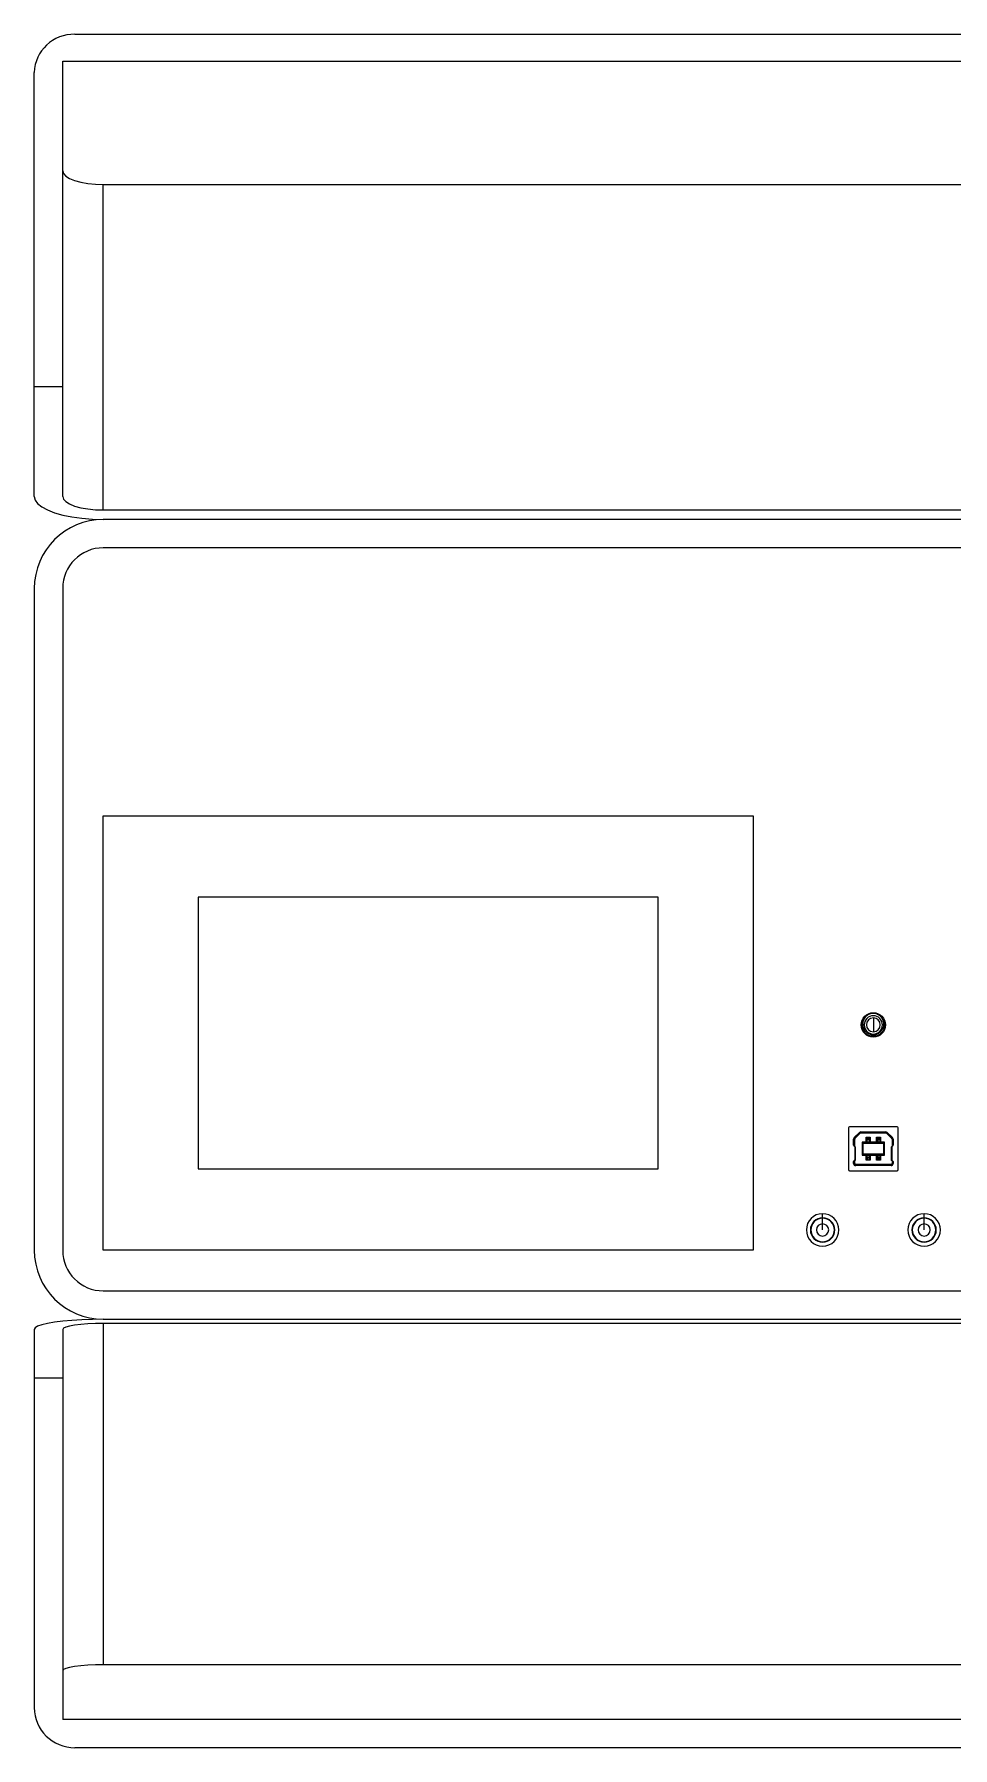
# Model space of a CAD drawing. Header units: millimetres. Extents: x -172 to 278, y -210 to 212.
# Drawn here: x -172.5 to 53.7, y -209.8 to 212.1 of the extents above; entities that cross this region are included whole.
import ezdxf

# ---------------------------------------------------------------- set-up
doc = ezdxf.new("R2010")
doc.units = ezdxf.units.MM

msp = doc.modelspace()

# ---------------------------------------------------------------- linework, layer by layer
at = {"color": 7, "linetype": 'Continuous', "lineweight": 25}
for p, q in [((-162.46, 212.14), (258.54, 212.14)), ((-172.46, 98.31), (-172.46, 202.71)), ((-165.46, 205.54), (261.54, 205.54)), ((-165.46, 98.31), (-165.46, 205.54)), ((-155.46, 175.17), (251.54, 175.17)), ((-155.46, 94.99), (-155.46, 175.17)), ((-172.46, 125.36), (-165.46, 125.36)), ((-155.46, 94.99), (251.54, 94.99)), ((251.54, 92.67), (-155.46, 92.67)), ((251.54, 85.67), (-155.46, 85.67)), ((-172.46, 75.67), (-172.46, -87.33)), ((-165.46, 75.67), (-165.46, -87.33)), ((-155.46, -87.33), (-155.46, 19.67)), ((-155.46, 19.67), (4.54, 19.67)), ((4.54, 19.67), (4.54, -87.33)), ((-18.82, -0.4), (-132.1, -0.4)), ((-132.1, -0.4), (-132.1, -67.27)), ((-18.82, -67.27), (-18.82, -0.4)), ((31.34, -31.83), (31.46, -31.26)), ((34.17, -30.13), (34.17, -33.54)), ((36.88, -31.25), (36.99, -31.83)), ((28.07, -57.18), (28.07, -67.48)), ((40.02, -56.93), (28.32, -56.93)), ((29.46, -59.59), (30.73, -58.33)), ((29.64, -59.77), (30.9, -58.51)), ((31.08, -58.18), (37.25, -58.18)), ((31.08, -58.43), (37.25, -58.43)), ((37.43, -58.51), (38.7, -59.77)), ((37.61, -58.33), (38.87, -59.59)), ((40.27, -67.48), (40.27, -57.18)), ((29.32, -61.48), (29.32, -59.95)), ((29.46, -61.73), (29.52, -61.73)), ((29.57, -61.68), (29.57, -59.95)), ((29.62, -61.82), (29.62, -65.13)), ((29.77, -61.85), (29.76, -61.85)), ((29.77, -65.13), (29.77, -61.85)), ((31.42, -60.78), (31.42, -63.88)), ((36.87, -60.73), (31.47, -60.73)), ((31.67, -63.68), (31.67, -60.98)), ((31.67, -60.98), (36.67, -60.98)), ((32.42, -59.48), (33.42, -59.48)), ((32.42, -60.73), (32.42, -59.48)), ((33.1, -60.17), (32.54, -60.17)), ((32.72, -60.17), (32.72, -59.48)), ((32.77, -59.48), (32.77, -60.17)), ((33.07, -59.48), (33.07, -60.17)), ((33.3, -60.17), (33.1, -60.17)), ((33.12, -59.48), (33.12, -60.17)), ((33.42, -59.48), (33.42, -60.73)), ((34.92, -59.48), (35.92, -59.48)), ((34.92, -60.73), (34.92, -59.48)), ((35.24, -60.17), (35.04, -60.17)), ((35.22, -60.17), (35.22, -59.48)), ((35.8, -60.17), (35.24, -60.17)), ((35.27, -59.48), (35.27, -60.17)), ((35.57, -59.48), (35.57, -60.17)), ((35.62, -59.48), (35.62, -60.17)), ((35.92, -59.48), (35.92, -60.73)), ((36.67, -60.98), (36.67, -63.68)), ((36.92, -63.88), (36.92, -60.78)), ((38.57, -61.83), (38.57, -65.18)), ((38.58, -61.83), (38.57, -61.83)), ((38.72, -61.81), (38.72, -65.2)), ((38.77, -59.95), (38.77, -61.68)), ((38.82, -61.73), (38.86, -61.73)), ((39.02, -59.95), (39.02, -61.48)), ((-132.1, -67.27), (-18.82, -67.27)), ((29.32, -65.98), (29.32, -65.48)), ((29.52, -65.23), (29.48, -65.23)), ((29.57, -65.13), (29.77, -65.13)), ((29.57, -65.18), (29.57, -65.13)), ((29.57, -65.98), (29.57, -65.28)), ((38.52, -66.23), (29.82, -66.23)), ((38.52, -66.48), (29.82, -66.48)), ((31.47, -63.93), (36.87, -63.93)), ((36.67, -63.68), (31.67, -63.68)), ((32.42, -65.18), (32.42, -63.93)), ((33.42, -65.18), (32.42, -65.18)), ((32.54, -64.43), (33.1, -64.43)), ((32.72, -65.18), (32.72, -64.43)), ((32.74, -64.43), (32.74, -65.18)), ((33.1, -64.43), (33.3, -64.43)), ((33.1, -64.43), (33.1, -65.18)), ((33.12, -64.43), (33.12, -65.18)), ((33.42, -63.93), (33.42, -65.18)), ((34.92, -65.18), (34.92, -63.93)), ((35.92, -65.18), (34.92, -65.18)), ((35.04, -64.43), (35.24, -64.43)), ((35.22, -65.18), (35.22, -64.43)), ((35.24, -64.43), (35.8, -64.43)), ((35.24, -64.43), (35.24, -65.18)), ((35.6, -64.43), (35.6, -65.18)), ((35.62, -64.43), (35.62, -65.18)), ((35.92, -63.93), (35.92, -65.18)), ((38.57, -65.18), (38.6, -65.18)), ((38.77, -65.28), (38.77, -65.98)), ((39.02, -65.48), (39.02, -65.98)), ((28.32, -67.73), (40.02, -67.73)), ((21.67, -79.33), (21.67, -78.33)), ((21.67, -82.33), (21.67, -79.43)), ((46.67, -79.33), (46.67, -78.33)), ((46.67, -82.33), (46.67, -79.43)), ((4.54, -87.33), (-155.46, -87.33)), ((-155.46, -97.33), (251.54, -97.33)), ((-155.46, -104.33), (251.54, -104.33)), ((251.54, -105.36), (-155.46, -105.36)), ((-155.46, -105.36), (-155.46, -189.44)), ((-172.46, -106.84), (-172.46, -199.96)), ((-165.46, -106.84), (-165.46, -202.93)), ((-165.46, -118.85), (-172.46, -118.85)), ((251.54, -189.44), (-155.46, -189.44)), ((261.54, -202.93), (-165.46, -202.93)), ((258.54, -209.85), (-162.46, -209.85))]:
    msp.add_line(p, q, dxfattribs=at)
at = {"color": 7, "linetype": 'Continuous', "lineweight": 25, "flags": 128}
for points in [[(-165.46, 178.49), (-165.27, 177.84), (-164.7, 177.22), (-163.78, 176.65), (-162.53, 176.14), (-161.02, 175.73), (-159.29, 175.43), (-157.41, 175.24), (-155.46, 175.17)], [(-172.46, 98.31), (-172.25, 97.43), (-171.63, 96.57), (-170.61, 95.75), (-169.21, 94.99), (-167.48, 94.32), (-165.45, 93.75), (-163.18, 93.28), (-160.71, 92.94), (-158.12, 92.74), (-155.46, 92.67)], [(-165.46, 98.31), (-165.27, 97.66), (-164.7, 97.04), (-163.78, 96.47), (-162.53, 95.96), (-161.02, 95.55), (-159.29, 95.24), (-157.41, 95.05), (-155.46, 94.99)], [(31.34, -31.81), (31.39, -32.33), (31.43, -32.54)], [(36.94, -32.37), (36.99, -31.94), (36.84, -30.92)], [(-155.46, -104.33), (-158.12, -104.36), (-160.71, -104.46), (-163.18, -104.61), (-165.45, -104.81), (-167.48, -105.07), (-169.21, -105.37), (-170.61, -105.7), (-171.63, -106.06), (-172.25, -106.45), (-172.46, -106.84)], [(-155.46, -105.36), (-157.41, -105.39), (-159.29, -105.48), (-161.02, -105.61), (-162.53, -105.8), (-163.78, -106.02), (-164.7, -106.27), (-165.27, -106.55), (-165.46, -106.84)], [(-155.46, -189.44), (-157.41, -189.46), (-159.29, -189.55), (-161.02, -189.68), (-162.53, -189.87), (-163.78, -190.09), (-164.7, -190.35), (-165.27, -190.62), (-165.46, -190.91)]]:
    msp.add_lwpolyline(points, dxfattribs=at)
at = {"color": 7, "linetype": 'Continuous', "lineweight": 25}
msp.add_circle((34.17, -31.83), 3, dxfattribs=at)
for centre, radius, start, end in [((-162.74, 202.42), 9.73, 88.378, 178.2805), ((-155.46, 75.67), 17, 90, 180), ((-155.46, 75.67), 10, 90, 180), ((34.17, -31.83), 2.82, 70.2866, 115.904), ((34.17, -31.83), 2.25, 0, 180), ((34.17, -31.83), 2.25, 180, 0), ((34.17, -31.83), 1.71, 270, 180), ((34.17, -31.83), 1.71, 180, 270), ((28.32, -57.18), 0.25, 90, 180), ((31.08, -58.68), 0.502, 90, 135), ((31.08, -58.68), 0.25, 90, 135), ((37.25, -58.68), 0.502, 45, 90), ((37.25, -58.68), 0.25, 45, 90), ((40.02, -57.18), 0.25, 0, 90), ((29.82, -59.95), 0.502, 135, 180), ((29.76, -61.4), 0.45, 190.7643, 251.7997), ((29.52, -61.68), 0.05, 270, 0), ((29.82, -59.95), 0.25, 135, 180), ((38.52, -59.95), 0.25, 360, 45), ((38.58, -61.38), 0.45, 287.8001, 347.3595), ((38.82, -61.68), 0.05, 180, 270), ((38.52, -59.95), 0.502, 0, 45), ((28.32, -67.48), 0.25, 180, 270), ((29.75, -65.59), 0.45, 114.2979, 166.0331), ((29.82, -65.98), 0.502, 180, 270), ((29.52, -65.28), 0.05, 0, 90), ((29.82, -65.98), 0.25, 180, 270), ((38.52, -65.98), 0.502, 270, 360), ((38.52, -65.98), 0.25, 270, 360), ((38.6, -65.63), 0.45, 19.2654, 74.1014), ((38.82, -65.28), 0.05, 105.7046, 180), ((40.02, -67.48), 0.25, 270, 360), ((21.67, -82.33), 4, 90, 270), ((21.67, -82.33), 3, 90, 270), ((21.67, -82.33), 2.9, 90, 270), ((21.67, -82.33), 4, 270, 90), ((21.67, -82.33), 3, 270, 90), ((21.67, -82.33), 2.9, 270, 90), ((46.67, -82.33), 4, 90, 270), ((46.67, -82.33), 3, 90, 270), ((46.67, -82.33), 2.9, 90, 270), ((46.67, -82.33), 4, 270, 90), ((46.67, -82.33), 3, 270, 90), ((46.67, -82.33), 2.9, 270, 90), ((21.67, -82.33), 1.5, 90, 270), ((21.67, -82.33), 1.5, 270, 90), ((46.67, -82.33), 1.5, 90, 270), ((46.67, -82.33), 1.5, 270, 90), ((-155.46, -87.33), 17, 180, 270), ((-155.46, -87.33), 10, 180, 270), ((-162.51, -199.9), 9.95, 180.3165, 270.3131)]:
    msp.add_arc(centre, radius, start, end, dxfattribs=at)
for points, knots in [([(32.93, -29.29), (32.75, -29.41), (32.39, -29.65), (31.98, -30.16), (31.68, -30.74), (31.54, -31.38), (31.56, -32.04), (31.74, -32.66), (32.06, -33.24), (32.39, -33.53), (32.55, -33.67)], [0, 0, 0, 0, 0.124789, 0.249953, 0.374852, 0.499417, 0.624547, 0.749673, 0.874443, 1, 1, 1, 1]), ([(35.98, -33.48), (36.12, -33.32), (36.41, -33), (36.67, -32.39), (36.79, -31.75), (36.74, -31.1), (36.52, -30.48), (36.16, -29.93), (35.7, -29.47), (35.31, -29.27), (35.12, -29.17)], [0, 0, 0, 0, 0.1249, 0.250074, 0.375256, 0.500263, 0.624956, 0.750076, 0.875279, 1, 1, 1, 1]), ([(35.12, -29.17), (35.33, -29.27), (35.71, -29.43), (36.11, -29.77), (36.35, -30.03), (36.64, -30.42), (36.93, -31.01), (36.97, -31.58), (36.99, -31.83)], [0, 0, 0, 0, 0.200021, 0.350873, 0.452417, 0.50456, 0.779835, 1, 1, 1, 1]), ([(31.34, -31.83), (31.39, -31.47), (31.48, -30.74), (31.95, -29.95), (32.38, -29.69), (32.49, -29.62)], [0, 0, 0, 0, 0.426476, 0.852953, 1, 1, 1, 1]), ([(32.55, -33.67), (32.82, -33.85), (33.34, -34.22), (34.31, -34.33), (35.26, -34.11), (35.74, -33.69), (35.98, -33.48)], [0, 0, 0, 0, 0.250545, 0.500328, 0.750044, 1, 1, 1, 1]), ([(29.62, -61.82), (29.63, -61.83), (29.66, -61.84), (29.7, -61.84), (29.74, -61.85), (29.75, -61.85), (29.76, -61.85)], [0, 0, 0, 0, 0.252971, 0.501862, 0.750778, 1, 1, 1, 1]), ([(31.42, -60.78), (31.42, -60.78), (31.42, -60.78), (31.44, -60.8), (31.46, -60.81), (31.5, -60.85), (31.57, -60.9), (31.63, -60.95), (31.67, -60.98)], [0, 0, 0, 0, 0.105281, 0.215984, 0.334217, 0.461713, 0.681528, 1, 1, 1, 1]), ([(31.67, -60.98), (31.64, -60.94), (31.59, -60.88), (31.53, -60.81), (31.5, -60.77), (31.48, -60.75), (31.47, -60.74), (31.47, -60.73), (31.47, -60.73)], [0, 0, 0, 0, 0.318472, 0.538287, 0.665783, 0.784016, 0.894719, 1, 1, 1, 1]), ([(32.54, -60.22), (32.54, -60.23), (32.54, -60.24), (32.54, -60.47), (32.54, -60.63), (32.54, -60.77), (32.54, -60.84)], [0, 0, 0, 0, 0.4478522, 0.6748016, 0.8498145, 1, 1, 1, 1]), ([(33.1, -60.19), (33.1, -60.21), (33.1, -60.25), (33.1, -60.51), (33.1, -60.76), (33.1, -60.84)], [0, 0, 0, 0, 0.4245611, 0.8001699, 1, 1, 1, 1]), ([(33.3, -60.84), (33.3, -60.79), (33.3, -60.65), (33.3, -60.45), (33.3, -60.21), (33.3, -60.21), (33.3, -60.21)], [0, 0, 0, 0, 0.116003, 0.284765, 0.699515, 1, 1, 1, 1]), ([(35.04, -60.84), (35.04, -60.79), (35.04, -60.65), (35.04, -60.45), (35.04, -60.21), (35.04, -60.21), (35.04, -60.21)], [0, 0, 0, 0, 0.116003, 0.284765, 0.699515, 1, 1, 1, 1]), ([(35.24, -60.22), (35.24, -60.22), (35.24, -60.21), (35.24, -60.39), (35.24, -60.56), (35.24, -60.69), (35.24, -60.8), (35.24, -60.84)], [0, 0, 0, 0, 0.326146, 0.572819, 0.777074, 0.920616, 1, 1, 1, 1]), ([(35.8, -60.22), (35.8, -60.23), (35.8, -60.24), (35.8, -60.47), (35.8, -60.63), (35.8, -60.77), (35.8, -60.84)], [0, 0, 0, 0, 0.4478522, 0.6748016, 0.8498145, 1, 1, 1, 1]), ([(36.87, -60.73), (36.87, -60.73), (36.87, -60.74), (36.85, -60.75), (36.84, -60.77), (36.8, -60.81), (36.75, -60.88), (36.7, -60.94), (36.67, -60.98)], [0, 0, 0, 0, 0.105281, 0.215984, 0.334217, 0.461713, 0.681528, 1, 1, 1, 1]), ([(36.67, -60.98), (36.71, -60.95), (36.77, -60.9), (36.84, -60.85), (36.88, -60.81), (36.9, -60.8), (36.92, -60.78), (36.92, -60.78), (36.92, -60.78)], [0, 0, 0, 0, 0.318472, 0.538287, 0.665783, 0.784016, 0.894719, 1, 1, 1, 1]), ([(38.58, -61.83), (38.59, -61.83), (38.6, -61.83), (38.64, -61.83), (38.68, -61.82), (38.7, -61.81), (38.72, -61.81)], [0, 0, 0, 0, 0.2487677, 0.4977033, 0.7467399, 1, 1, 1, 1]), ([(31.67, -63.68), (31.63, -63.71), (31.57, -63.76), (31.5, -63.82), (31.46, -63.85), (31.44, -63.87), (31.42, -63.88), (31.42, -63.88), (31.42, -63.88)], [0, 0, 0, 0, 0.318472, 0.538287, 0.665783, 0.784016, 0.894719, 1, 1, 1, 1]), ([(31.47, -63.93), (31.47, -63.93), (31.47, -63.93), (31.48, -63.92), (31.5, -63.89), (31.53, -63.85), (31.59, -63.78), (31.64, -63.72), (31.67, -63.68)], [0, 0, 0, 0, 0.1052807, 0.2159842, 0.334217, 0.4617129, 0.6815281, 1, 1, 1, 1]), ([(32.54, -63.83), (32.54, -64.01), (32.54, -64.36), (32.54, -64.4), (32.54, -64.42)], [0, 0, 0, 0, 0.528415, 1, 1, 1, 1]), ([(33.1, -63.83), (33.1, -64.01), (33.1, -64.31), (33.1, -64.45), (33.1, -64.43), (33.1, -64.42)], [0, 0, 0, 0, 0.582201, 0.947312, 1, 1, 1, 1]), ([(33.3, -64.43), (33.3, -64.43), (33.3, -64.43), (33.3, -64.29), (33.3, -64), (33.3, -63.83)], [0, 0, 0, 0, 0.119586, 0.47651, 1, 1, 1, 1]), ([(35.04, -64.43), (35.04, -64.43), (35.04, -64.43), (35.04, -64.29), (35.04, -64), (35.04, -63.83)], [0, 0, 0, 0, 0.119586, 0.47651, 1, 1, 1, 1]), ([(35.24, -63.83), (35.24, -64.2), (35.24, -64.59), (35.24, -64.41), (35.24, -64.4)], [0, 0, 0, 0, 0.937444, 1, 1, 1, 1]), ([(35.8, -63.83), (35.8, -64.01), (35.8, -64.36), (35.8, -64.4), (35.8, -64.42)], [0, 0, 0, 0, 0.528415, 1, 1, 1, 1]), ([(36.92, -63.88), (36.92, -63.88), (36.92, -63.88), (36.9, -63.87), (36.88, -63.85), (36.84, -63.82), (36.77, -63.76), (36.71, -63.71), (36.67, -63.68)], [0, 0, 0, 0, 0.105281, 0.215984, 0.334217, 0.461713, 0.681528, 1, 1, 1, 1]), ([(36.67, -63.68), (36.7, -63.72), (36.75, -63.78), (36.8, -63.85), (36.84, -63.89), (36.85, -63.92), (36.87, -63.93), (36.87, -63.93), (36.87, -63.93)], [0, 0, 0, 0, 0.318472, 0.538287, 0.665783, 0.784016, 0.894719, 1, 1, 1, 1]), ([(38.72, -65.2), (38.71, -65.2), (38.68, -65.19), (38.65, -65.19), (38.62, -65.18), (38.6, -65.18), (38.6, -65.18)], [0, 0, 0, 0, 0.253747, 0.503071, 0.752159, 1, 1, 1, 1])]:
    msp.add_open_spline(points, degree=3, knots=knots, dxfattribs=at)
for points in [[(36.99, -31.83), (36.95, -32.2), (36.87, -32.94), (36.21, -33.88), (35.28, -34.51), (34.17, -34.73), (33.06, -34.51), (32.12, -33.88), (31.47, -32.94), (31.39, -32.2), (31.34, -31.83)], [(31.47, -60.73), (31.46, -60.73), (31.45, -60.73), (31.43, -60.75), (31.42, -60.76), (31.42, -60.78), (31.42, -60.78)], [(36.92, -60.78), (36.92, -60.78), (36.92, -60.76), (36.9, -60.75), (36.89, -60.73), (36.87, -60.73), (36.87, -60.73)], [(31.42, -63.88), (31.42, -63.89), (31.42, -63.9), (31.43, -63.92), (31.45, -63.93), (31.46, -63.93), (31.47, -63.93)], [(36.87, -63.93), (36.87, -63.93), (36.89, -63.93), (36.9, -63.92), (36.92, -63.9), (36.92, -63.89), (36.92, -63.88)]]:
    msp.add_open_spline(points, degree=3, dxfattribs=at)

doc.saveas('drawing.dxf')
